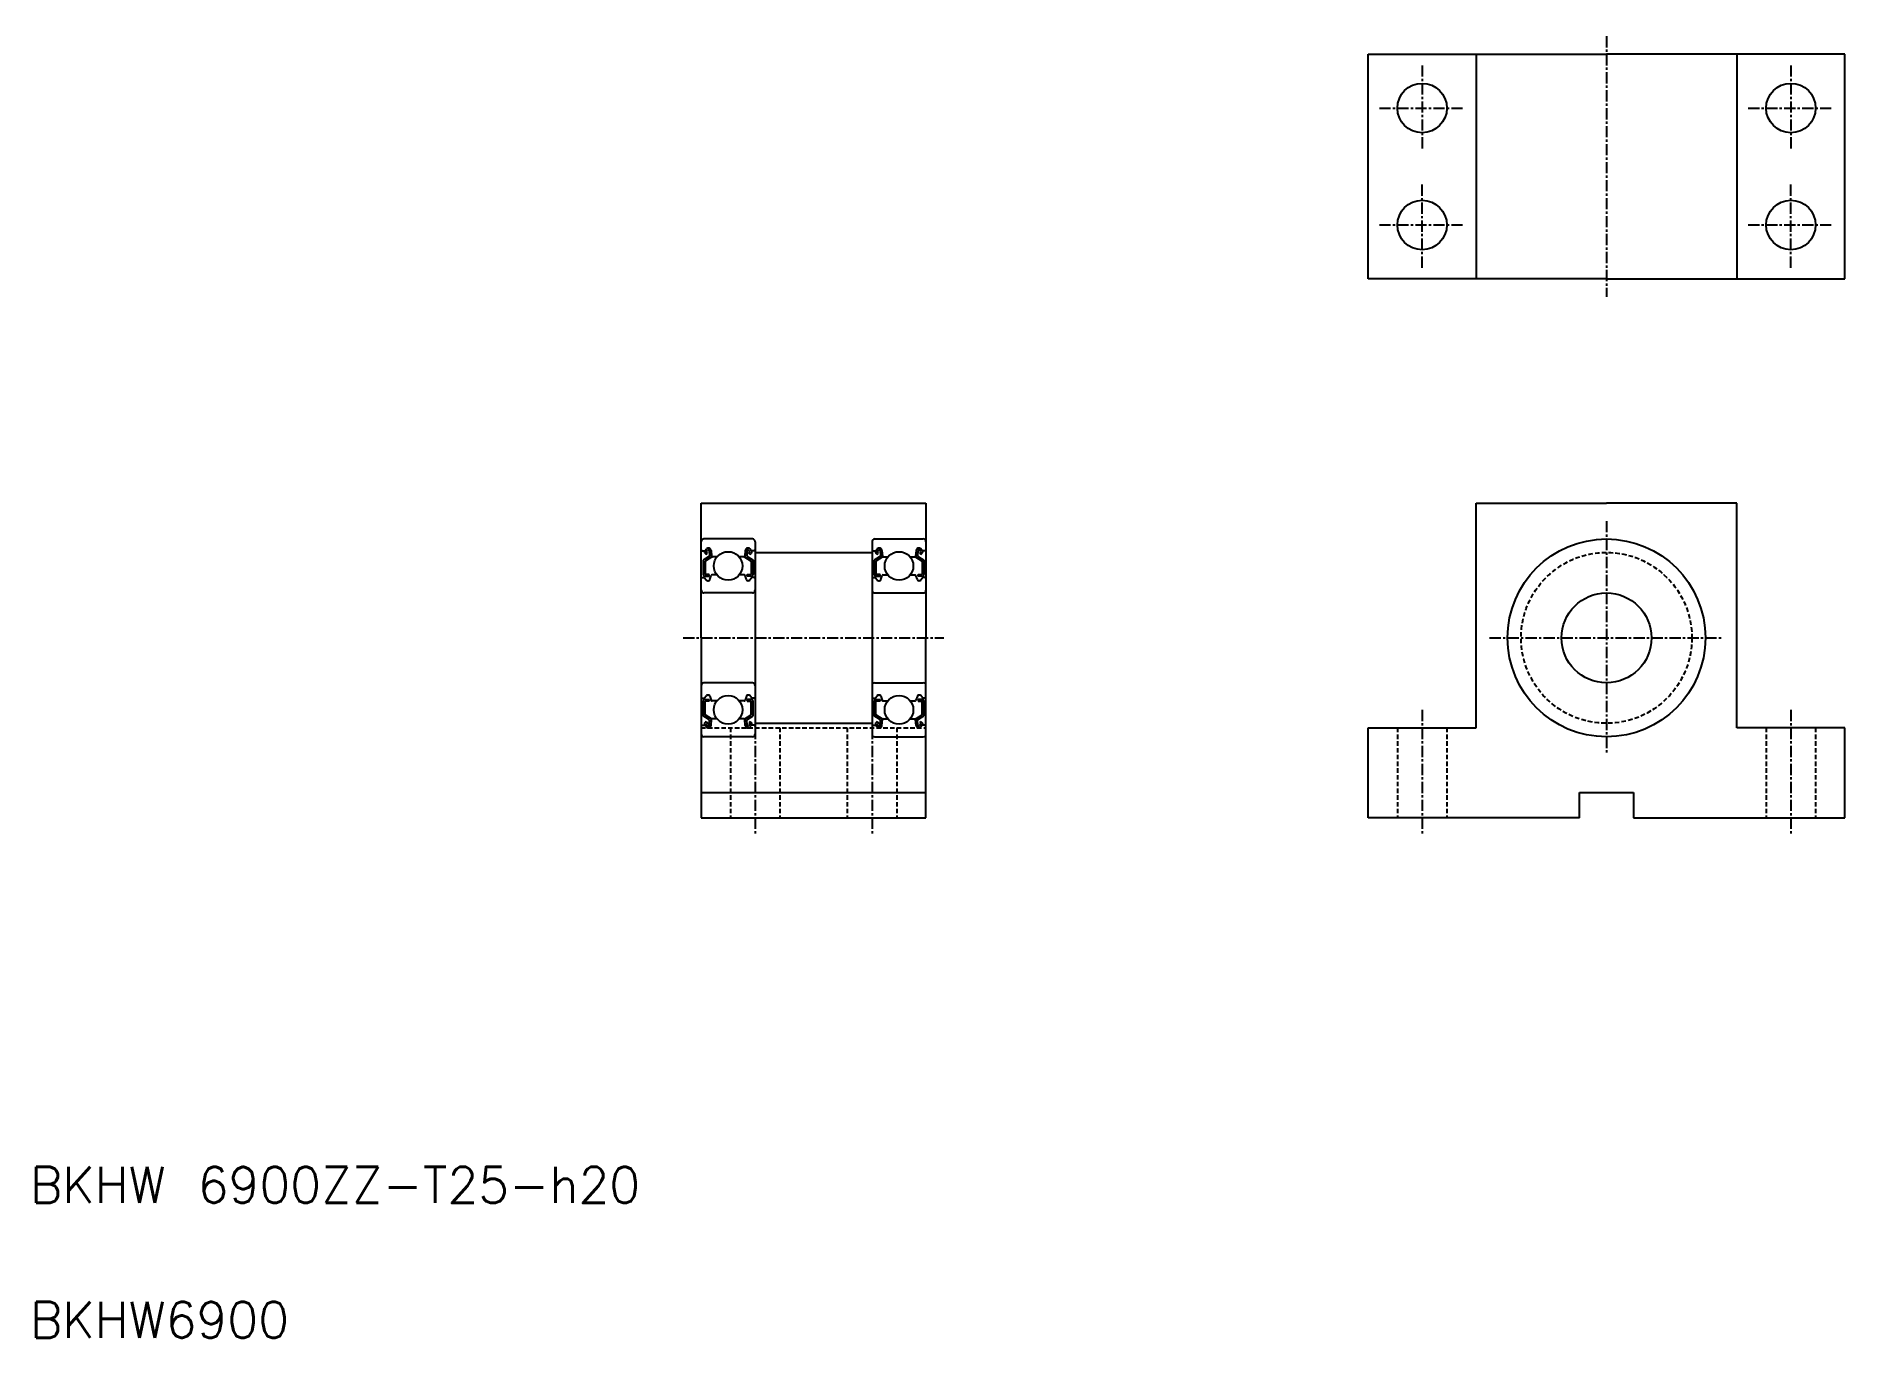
# Model space of a CAD drawing. Extents: x 11 to 212, y 10 to 155.
import ezdxf

# ---------------------------------------------------------------- set-up
doc = ezdxf.new("R2010")
doc.units = 0
doc.linetypes.add('CENTER', pattern=[2, 1.25, -0.25, 0.25, -0.25])
doc.linetypes.add('DASHED', pattern=[0.75, 0.5, -0.25])
doc.layers.get('0').update_dxf_attribs({"linetype": 'CONTINUOUS'})
doc.layers.add('CENTER', color=1, linetype='CENTER')
doc.styles.get("Standard").update_dxf_attribs({"font": 'txt.shx', "width": 0.7, "bigfont": 'bigfont.shx'})

msp = doc.modelspace()

# ---------------------------------------------------------------- linework, layer by layer
at = {"color": 7, "linetype": 'CONTINUOUS'}
for p, q in [((158.8, 152.76), (185.3, 152.76)), ((158.8, 127.76), (158.8, 152.76)), ((170.8, 152.76), (170.8, 127.76)), ((211.8, 152.76), (185.3, 152.76)), ((199.8, 152.76), (199.8, 127.76)), ((211.8, 127.76), (211.8, 152.76)), ((185.3, 127.76), (158.8, 127.76)), ((185.3, 127.76), (211.8, 127.76)), ((84.63, 87.84), (84.63, 102.84)), ((84.63, 102.84), (109.63, 102.84)), ((109.63, 102.84), (109.63, 87.84)), ((170.8, 77.84), (170.8, 102.84)), ((170.8, 102.84), (185.3, 102.84)), ((199.8, 102.84), (185.3, 102.84)), ((199.8, 77.84), (199.8, 102.84)), ((90.33, 98.84), (84.93, 98.84)), ((103.93, 98.84), (109.33, 98.84)), ((84.73, 97.54), (85.04, 97.54)), ((85.57, 96.93), (84.87, 96.5)), ((85.04, 97.54), (85.21, 97.73)), ((85.2, 97.13), (85.06, 97.27)), ((85.77, 96.82), (85.07, 96.39)), ((85.2, 97.41), (85.36, 97.6)), ((85.34, 97.27), (85.2, 97.41)), ((85.2, 97.13), (85.34, 97.27)), ((85.53, 97.55), (85.57, 96.93)), ((85.73, 97.56), (85.79, 96.93)), ((85.77, 97.17), (85.77, 96.82)), ((86.4, 96.84), (85.89, 96.84)), ((89.38, 96.84), (88.87, 96.84)), ((89.54, 97.56), (89.48, 96.93)), ((89.5, 97.17), (89.5, 96.82)), ((89.5, 96.82), (90.2, 96.39)), ((89.74, 97.55), (89.7, 96.93)), ((89.7, 96.93), (90.4, 96.5)), ((90.07, 97.41), (89.91, 97.6)), ((89.93, 97.27), (90.07, 97.41)), ((90.07, 97.13), (89.93, 97.27)), ((90.22, 97.54), (90.06, 97.73)), ((90.07, 97.13), (90.21, 97.27)), ((90.53, 97.54), (90.22, 97.54)), ((90.63, 98.54), (90.63, 77.14)), ((90.63, 97.34), (103.63, 97.34)), ((103.63, 98.54), (103.63, 77.14)), ((103.73, 97.54), (104.04, 97.54)), ((104.57, 96.93), (103.87, 96.5)), ((104.04, 97.54), (104.21, 97.73)), ((104.2, 97.13), (104.06, 97.27)), ((104.77, 96.82), (104.07, 96.39)), ((104.2, 97.41), (104.36, 97.6)), ((104.34, 97.27), (104.2, 97.41)), ((104.2, 97.13), (104.34, 97.27)), ((104.53, 97.55), (104.57, 96.93)), ((104.73, 97.56), (104.79, 96.93)), ((104.77, 97.17), (104.77, 96.82)), ((104.89, 96.84), (105.4, 96.84)), ((107.87, 96.84), (108.38, 96.84)), ((108.54, 97.56), (108.48, 96.93)), ((108.5, 97.17), (108.5, 96.82)), ((108.5, 96.82), (109.2, 96.39)), ((108.74, 97.55), (108.7, 96.93)), ((108.7, 96.93), (109.4, 96.5)), ((109.07, 97.41), (108.91, 97.6)), ((108.93, 97.27), (109.07, 97.41)), ((109.07, 97.13), (108.93, 97.27)), ((109.22, 97.54), (109.06, 97.73)), ((109.07, 97.13), (109.21, 97.27)), ((109.53, 97.54), (109.22, 97.54)), ((84.73, 94.54), (84.98, 94.54)), ((84.87, 96.5), (84.87, 94.89)), ((84.98, 94.54), (85.22, 94.26)), ((85.07, 96.39), (85.07, 94.89)), ((85.52, 94.89), (85.07, 94.89)), ((85.07, 94.69), (85.52, 94.69)), ((85.52, 94.69), (85.52, 94.89)), ((85.6, 94.32), (85.76, 94.77)), ((86.4, 94.84), (85.85, 94.84)), ((89.42, 94.84), (88.87, 94.84)), ((89.67, 94.32), (89.51, 94.77)), ((89.75, 94.69), (89.75, 94.89)), ((89.75, 94.89), (90.2, 94.89)), ((90.2, 94.69), (89.75, 94.69)), ((90.28, 94.54), (90.05, 94.26)), ((90.2, 96.39), (90.2, 94.89)), ((90.53, 94.54), (90.28, 94.54)), ((90.4, 96.5), (90.4, 94.89)), ((103.73, 94.54), (103.98, 94.54)), ((103.87, 96.5), (103.87, 94.89)), ((103.98, 94.54), (104.22, 94.26)), ((104.07, 96.39), (104.07, 94.89)), ((104.52, 94.89), (104.07, 94.89)), ((104.07, 94.69), (104.52, 94.69)), ((104.52, 94.69), (104.52, 94.89)), ((104.6, 94.32), (104.76, 94.77)), ((104.85, 94.84), (105.4, 94.84)), ((107.87, 94.84), (108.42, 94.84)), ((108.67, 94.32), (108.51, 94.77)), ((108.75, 94.89), (109.2, 94.89)), ((108.75, 94.69), (108.75, 94.89)), ((109.2, 94.69), (108.75, 94.69)), ((109.28, 94.54), (109.05, 94.26)), ((109.2, 96.39), (109.2, 94.89)), ((109.53, 94.54), (109.28, 94.54)), ((109.4, 96.5), (109.4, 94.89)), ((90.33, 92.84), (84.93, 92.84)), ((85.37, 94.19), (85.41, 94.19)), ((89.9, 94.19), (89.86, 94.19)), ((103.93, 92.84), (109.33, 92.84)), ((104.37, 94.19), (104.41, 94.19)), ((108.9, 94.19), (108.86, 94.19)), ((84.63, 87.84), (84.63, 67.84)), ((109.63, 67.84), (109.63, 87.84)), ((90.33, 82.84), (84.93, 82.84)), ((103.93, 82.84), (109.33, 82.84)), ((84.73, 81.14), (84.98, 81.14)), ((84.87, 79.18), (84.87, 80.79)), ((84.98, 81.14), (85.22, 81.42)), ((85.07, 80.99), (85.52, 80.99)), ((85.52, 80.79), (85.07, 80.79)), ((85.07, 79.29), (85.07, 80.79)), ((85.37, 81.49), (85.41, 81.49)), ((85.52, 80.99), (85.52, 80.79)), ((85.6, 81.35), (85.76, 80.9)), ((86.4, 80.84), (85.85, 80.84)), ((89.42, 80.84), (88.87, 80.84)), ((89.67, 81.35), (89.51, 80.9)), ((90.2, 80.99), (89.75, 80.99)), ((89.75, 80.99), (89.75, 80.79)), ((89.75, 80.79), (90.2, 80.79)), ((89.9, 81.49), (89.86, 81.49)), ((90.28, 81.14), (90.05, 81.42)), ((90.2, 79.29), (90.2, 80.79)), ((90.53, 81.14), (90.28, 81.14)), ((90.4, 79.18), (90.4, 80.79)), ((103.73, 81.14), (103.98, 81.14)), ((103.87, 79.18), (103.87, 80.79)), ((103.98, 81.14), (104.22, 81.42)), ((104.07, 80.99), (104.52, 80.99)), ((104.52, 80.79), (104.07, 80.79)), ((104.07, 79.29), (104.07, 80.79)), ((104.37, 81.49), (104.41, 81.49)), ((104.52, 80.99), (104.52, 80.79)), ((104.6, 81.35), (104.76, 80.9)), ((104.85, 80.84), (105.4, 80.84)), ((107.87, 80.84), (108.42, 80.84)), ((108.67, 81.35), (108.51, 80.9)), ((108.75, 80.99), (108.75, 80.79)), ((109.2, 80.99), (108.75, 80.99)), ((108.75, 80.79), (109.2, 80.79)), ((108.9, 81.49), (108.86, 81.49)), ((109.28, 81.14), (109.05, 81.42)), ((109.2, 79.29), (109.2, 80.79)), ((109.53, 81.14), (109.28, 81.14)), ((109.4, 79.18), (109.4, 80.79)), ((85.57, 78.74), (84.87, 79.18)), ((85.2, 78.55), (85.06, 78.41)), ((85.77, 78.85), (85.07, 79.29)), ((85.2, 78.55), (85.34, 78.41)), ((85.53, 78.13), (85.57, 78.74)), ((85.73, 78.11), (85.79, 78.75)), ((85.77, 78.5), (85.77, 78.85)), ((86.4, 78.84), (85.89, 78.84)), ((89.38, 78.84), (88.87, 78.84)), ((89.54, 78.11), (89.48, 78.75)), ((89.5, 78.85), (90.2, 79.29)), ((89.5, 78.5), (89.5, 78.85)), ((89.7, 78.74), (90.4, 79.18)), ((89.74, 78.13), (89.7, 78.74)), ((90.07, 78.55), (89.93, 78.41)), ((90.07, 78.55), (90.21, 78.41)), ((104.57, 78.74), (103.87, 79.18)), ((104.2, 78.55), (104.06, 78.41)), ((104.77, 78.85), (104.07, 79.29)), ((104.2, 78.55), (104.34, 78.41)), ((104.53, 78.13), (104.57, 78.74)), ((104.73, 78.11), (104.79, 78.75)), ((104.77, 78.5), (104.77, 78.85)), ((104.89, 78.84), (105.4, 78.84)), ((107.87, 78.84), (108.38, 78.84)), ((108.54, 78.11), (108.48, 78.75)), ((108.5, 78.85), (109.2, 79.29)), ((108.5, 78.5), (108.5, 78.85)), ((108.7, 78.74), (109.4, 79.18)), ((108.74, 78.13), (108.7, 78.74)), ((109.07, 78.55), (108.93, 78.41)), ((109.07, 78.55), (109.21, 78.41)), ((84.73, 78.14), (85.04, 78.14)), ((90.33, 76.84), (84.93, 76.84)), ((85.04, 78.14), (85.21, 77.94)), ((85.34, 78.41), (85.2, 78.27)), ((85.2, 78.27), (85.36, 78.07)), ((90.07, 78.27), (89.91, 78.07)), ((89.93, 78.41), (90.07, 78.27)), ((90.22, 78.14), (90.06, 77.94)), ((90.53, 78.14), (90.22, 78.14)), ((90.63, 78.34), (103.63, 78.34)), ((103.73, 78.14), (104.04, 78.14)), ((103.93, 76.84), (109.33, 76.84)), ((104.04, 78.14), (104.21, 77.94)), ((104.34, 78.41), (104.2, 78.27)), ((104.2, 78.27), (104.36, 78.07)), ((109.07, 78.27), (108.91, 78.07)), ((108.93, 78.41), (109.07, 78.27)), ((109.22, 78.14), (109.06, 77.94)), ((109.53, 78.14), (109.22, 78.14)), ((158.8, 67.84), (158.8, 77.84)), ((158.8, 77.84), (170.8, 77.84)), ((211.8, 77.84), (199.8, 77.84)), ((211.8, 67.84), (211.8, 77.84)), ((84.63, 70.64), (109.63, 70.64)), ((182.3, 67.84), (182.3, 70.64)), ((182.3, 70.64), (188.3, 70.64)), ((188.3, 70.64), (188.3, 67.84)), ((84.63, 67.84), (109.63, 67.84)), ((182.3, 67.84), (158.8, 67.84)), ((188.3, 67.84), (211.8, 67.84))]:
    msp.add_line(p, q, dxfattribs=at)
at = {"color": 3, "linetype": 'DASHED'}
for p, q in [((84.63, 77.84), (109.63, 77.84)), ((87.88, 77.84), (87.88, 67.84)), ((93.38, 77.84), (93.38, 67.84)), ((100.88, 77.84), (100.88, 67.84)), ((106.38, 77.84), (106.38, 67.84)), ((162.05, 77.84), (162.05, 67.84)), ((167.55, 77.84), (167.55, 67.84)), ((203.05, 77.84), (203.05, 67.84)), ((208.55, 77.84), (208.55, 67.84))]:
    msp.add_line(p, q, dxfattribs=at)
at = {"color": 7, "linetype": 'CONTINUOUS'}
for centre, radius in [((164.8, 146.76), 2.75), ((205.8, 146.76), 2.75), ((164.8, 133.76), 2.75), ((205.8, 133.76), 2.75), ((185.3, 87.84), 11), ((87.63, 95.84), 1.59), ((106.63, 95.84), 1.59), ((185.3, 87.84), 5), ((87.63, 79.84), 1.59), ((106.63, 79.84), 1.59)]:
    msp.add_circle(centre, radius, dxfattribs=at)
at = {"color": 3, "linetype": 'DASHED'}
msp.add_circle((185.3, 87.84), 9.5, dxfattribs=at)
at = {"color": 7, "linetype": 'CONTINUOUS'}
for centre, radius, start, end in [((84.93, 98.54), 0.3, 90, 180), ((90.33, 98.54), 0.3, 0, 90), ((103.93, 98.54), 0.3, 90, 180), ((109.33, 98.54), 0.3, 0, 90), ((84.73, 97.64), 0.1, 180.0087, 270.0005), ((85.2, 97.41), 0.2, 139.8647, 225.0033), ((85.44, 97.54), 0.298, 5.0003, 140.1714), ((85.44, 97.54), 0.0983, 4.6643, 139.9736), ((85.89, 96.94), 0.1, 185.1443, 270.0005), ((89.38, 96.94), 0.1, 270, 354.8556), ((89.83, 97.54), 0.298, 39.8286, 174.9995), ((89.83, 97.54), 0.0983, 40.0261, 175.3354), ((90.07, 97.41), 0.2, 314.9999, 40.1352), ((90.53, 97.64), 0.1, 270, 360), ((103.73, 97.64), 0.1, 180, 270), ((104.2, 97.41), 0.2, 139.8648, 225.0001), ((104.44, 97.54), 0.298, 5.0005, 140.1714), ((104.44, 97.54), 0.0983, 4.6646, 139.9739), ((104.89, 96.94), 0.1, 185.1444, 270), ((108.38, 96.94), 0.1, 269.9995, 354.8557), ((108.83, 97.54), 0.298, 39.8286, 174.9997), ((108.83, 97.54), 0.0983, 40.0264, 175.3357), ((109.07, 97.41), 0.2, 314.9967, 40.1352), ((109.53, 97.64), 0.1, 269.9995, 359.9913), ((84.73, 94.44), 0.1, 89.9998, 180.0087), ((85.07, 94.89), 0.2, 180.0044, 270.0002), ((85.85, 94.74), 0.1, 89.9998, 160.1155), ((89.42, 94.74), 0.1, 19.8843, 90.0005), ((90.2, 94.89), 0.2, 270, 360), ((90.53, 94.44), 0.1, 360, 90.0005), ((103.73, 94.44), 0.1, 89.9995, 180), ((104.07, 94.89), 0.2, 180, 270), ((104.85, 94.74), 0.1, 89.9995, 160.1157), ((108.42, 94.74), 0.1, 19.8845, 90.0002), ((109.2, 94.89), 0.2, 269.9998, 359.9956), ((109.53, 94.44), 0.1, 359.9913, 90.0002), ((84.93, 93.14), 0.3, 180, 270), ((85.37, 94.39), 0.2, 220.1385, 270.0002), ((85.41, 94.39), 0.2, 270.0002, 340.1117), ((89.86, 94.39), 0.2, 199.8883, 270), ((89.9, 94.39), 0.2, 270, 319.8616), ((90.33, 93.14), 0.3, 270, 0), ((103.93, 93.14), 0.3, 180, 270), ((104.37, 94.39), 0.2, 220.1384, 270), ((104.41, 94.39), 0.2, 270, 340.1117), ((108.86, 94.39), 0.2, 199.8883, 269.9998), ((108.9, 94.39), 0.2, 269.9998, 319.8615), ((109.33, 93.14), 0.3, 270, 0), ((84.93, 82.54), 0.3, 90, 180), ((90.33, 82.54), 0.3, 0, 90), ((103.93, 82.54), 0.3, 90, 180), ((109.33, 82.54), 0.3, 0, 90), ((84.73, 81.24), 0.1, 179.9913, 270.0002), ((85.07, 80.79), 0.2, 89.9998, 179.9956), ((85.37, 81.29), 0.2, 89.9998, 139.8615), ((85.41, 81.29), 0.2, 19.8883, 89.9998), ((85.85, 80.94), 0.1, 199.8845, 270.0002), ((89.42, 80.94), 0.1, 269.9995, 340.1157), ((89.86, 81.29), 0.2, 90, 160.1117), ((89.9, 81.29), 0.2, 40.1384, 90), ((90.2, 80.79), 0.2, 0.0001, 90), ((90.53, 81.24), 0.1, 269.9995, 0.0001), ((103.73, 81.24), 0.1, 179.9999, 270.0005), ((104.07, 80.79), 0.2, 90, 179.9999), ((104.37, 81.29), 0.2, 90, 139.8616), ((104.41, 81.29), 0.2, 19.8883, 90), ((104.85, 80.94), 0.1, 199.8843, 270.0005), ((108.42, 80.94), 0.1, 269.9998, 340.1155), ((108.86, 81.29), 0.2, 90.0002, 160.1117), ((108.9, 81.29), 0.2, 40.1385, 90.0002), ((109.2, 80.79), 0.2, 0.0044, 90.0002), ((109.53, 81.24), 0.1, 269.9998, 0.0087), ((85.89, 78.74), 0.1, 89.9995, 174.8557), ((89.38, 78.74), 0.1, 5.1444, 90), ((104.89, 78.74), 0.1, 90, 174.8556), ((108.38, 78.74), 0.1, 5.1443, 90.0005), ((84.73, 78.04), 0.1, 89.9995, 179.9913), ((84.93, 77.14), 0.3, 180, 270), ((85.2, 78.27), 0.2, 134.9967, 220.1352), ((85.44, 78.13), 0.298, 219.8286, 354.9997), ((85.44, 78.13), 0.0983, 220.0264, 355.3357), ((89.83, 78.13), 0.298, 185.0005, 320.1714), ((89.83, 78.13), 0.0983, 184.6646, 319.9739), ((90.07, 78.27), 0.2, 319.8648, 45.0001), ((90.33, 77.14), 0.3, 270, 0), ((90.53, 78.04), 0.1, 0.0001, 90), ((103.73, 78.04), 0.1, 90, 179.9999), ((103.93, 77.14), 0.3, 180, 270), ((104.2, 78.27), 0.2, 134.9999, 220.1352), ((104.44, 78.13), 0.298, 219.8286, 354.9995), ((104.44, 78.13), 0.0983, 220.0261, 355.3354), ((108.83, 78.13), 0.298, 185.0003, 320.1714), ((108.83, 78.13), 0.0983, 184.6643, 319.9736), ((109.07, 78.27), 0.2, 319.8648, 45.0033), ((109.33, 77.14), 0.3, 270, 0), ((109.53, 78.04), 0.1, 0.0087, 90.0005)]:
    msp.add_arc(centre, radius, start, end, dxfattribs=at)
at = {"layer": 'CENTER', "color": 1, "linetype": 'CENTER'}
for p, q in [((185.3, 154.76), (185.3, 125.76)), ((164.8, 151.51), (164.8, 142.01)), ((205.8, 151.51), (205.8, 142.01)), ((160.05, 146.76), (169.55, 146.76)), ((201.05, 146.76), (210.55, 146.76)), ((164.8, 129.01), (164.8, 138.51)), ((205.8, 129.01), (205.8, 138.51)), ((160.05, 133.76), (169.55, 133.76)), ((201.05, 133.76), (210.55, 133.76)), ((185.3, 100.84), (185.3, 74.84)), ((82.63, 87.84), (111.63, 87.84)), ((172.3, 87.84), (198.3, 87.84)), ((90.63, 79.84), (90.63, 65.84)), ((103.63, 79.84), (103.63, 65.84)), ((164.8, 79.84), (164.8, 65.84)), ((205.8, 79.84), (205.8, 65.84))]:
    msp.add_line(p, q, dxfattribs=at)

# ---------------------------------------------------------------- texts
at = {"color": 7, "linetype": 'CONTINUOUS'}
for s, p in [('BKHW 6900ZZ-T25-h20', (10, 25)), ('BKHW6900', (10, 10))]:
    msp.add_text(s, height=4, dxfattribs=at).set_placement(p)

doc.saveas('drawing.dxf')
